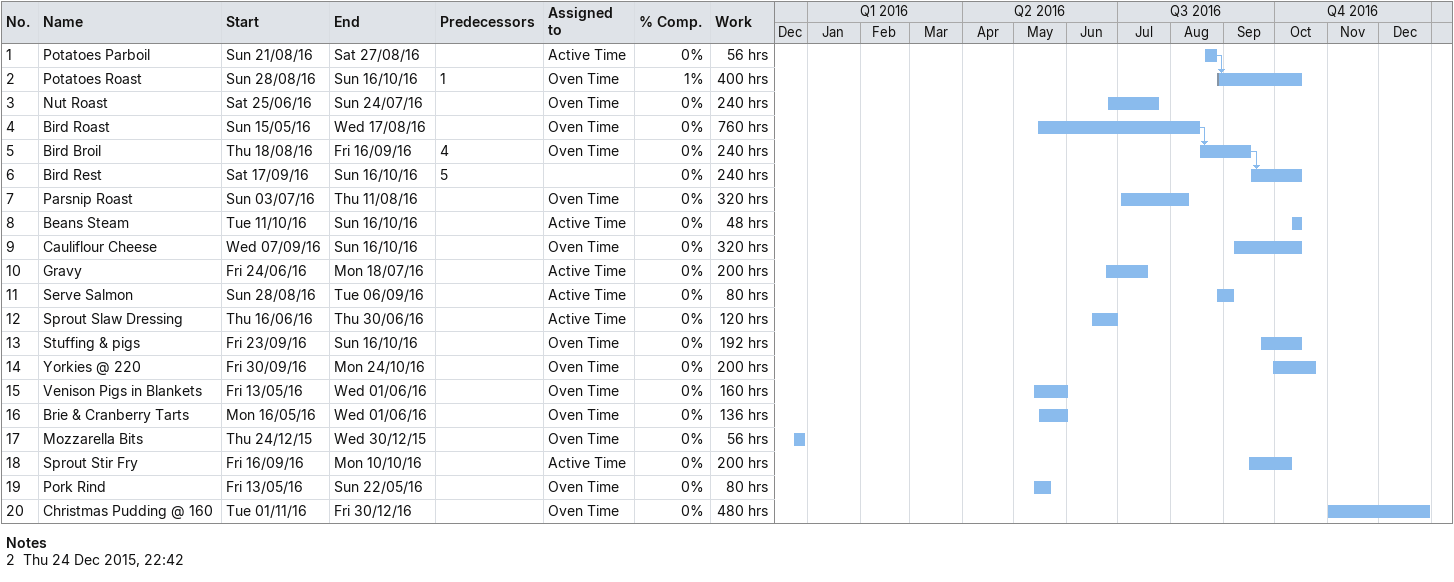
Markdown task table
| ID | Task | Start | Finish | Predecessors | Resources | % complete | Work (h) |
|---|---|---|---|---|---|---|---|
| 1 | Potatoes Parboil | 2016-08-21 | 2016-08-27 |  | Active Time | 0 | 56 |
| 2 | Potatoes Roast | 2016-08-28 | 2016-10-16 | 1 | Oven Time | 1 | 400 |
| 3 | Nut Roast | 2016-06-25 | 2016-07-24 |  | Oven Time | 0 | 240 |
| 4 | Bird Roast | 2016-05-15 | 2016-08-17 |  | Oven Time | 0 | 760 |
| 5 | Bird Broil | 2016-08-18 | 2016-09-16 | 4 | Oven Time | 0 | 240 |
| 6 | Bird Rest | 2016-09-17 | 2016-10-16 | 5 |  | 0 | 240 |
| 7 | Parsnip Roast | 2016-07-03 | 2016-08-11 |  | Oven Time | 0 | 320 |
| 8 | Beans Steam | 2016-10-11 | 2016-10-16 |  | Active Time | 0 | 48 |
| 9 | Cauliflour Cheese | 2016-09-07 | 2016-10-16 |  | Oven Time | 0 | 320 |
| 10 | Gravy | 2016-06-24 | 2016-07-18 |  | Active Time | 0 | 200 |
| 11 | Serve Salmon | 2016-08-28 | 2016-09-06 |  | Active Time | 0 | 80 |
| 12 | Sprout Slaw Dressing | 2016-06-16 | 2016-06-30 |  | Active Time | 0 | 120 |
| 13 | Stuffing & pigs | 2016-09-23 | 2016-10-16 |  | Oven Time | 0 | 192 |
| 14 | Yorkies @ 220 | 2016-09-30 | 2016-10-24 |  | Oven Time | 0 | 200 |
| 15 | Venison Pigs in Blankets | 2016-05-13 | 2016-06-01 |  | Oven Time | 0 | 160 |
| 16 | Brie & Cranberry Tarts | 2016-05-16 | 2016-06-01 |  | Oven Time | 0 | 136 |
| 17 | Mozzarella Bits | 2015-12-24 | 2015-12-30 |  | Oven Time | 0 | 56 |
| 18 | Sprout Stir Fry | 2016-09-16 | 2016-10-10 |  | Active Time | 0 | 200 |
| 19 | Pork Rind | 2016-05-13 | 2016-05-22 |  | Oven Time | 0 | 80 |
| 20 | Christmas Pudding @ 160 | 2016-11-01 | 2016-12-30 |  | Oven Time | 0 | 480 |

Notes
- 2: Thu 24 Dec 2015, 22:42
